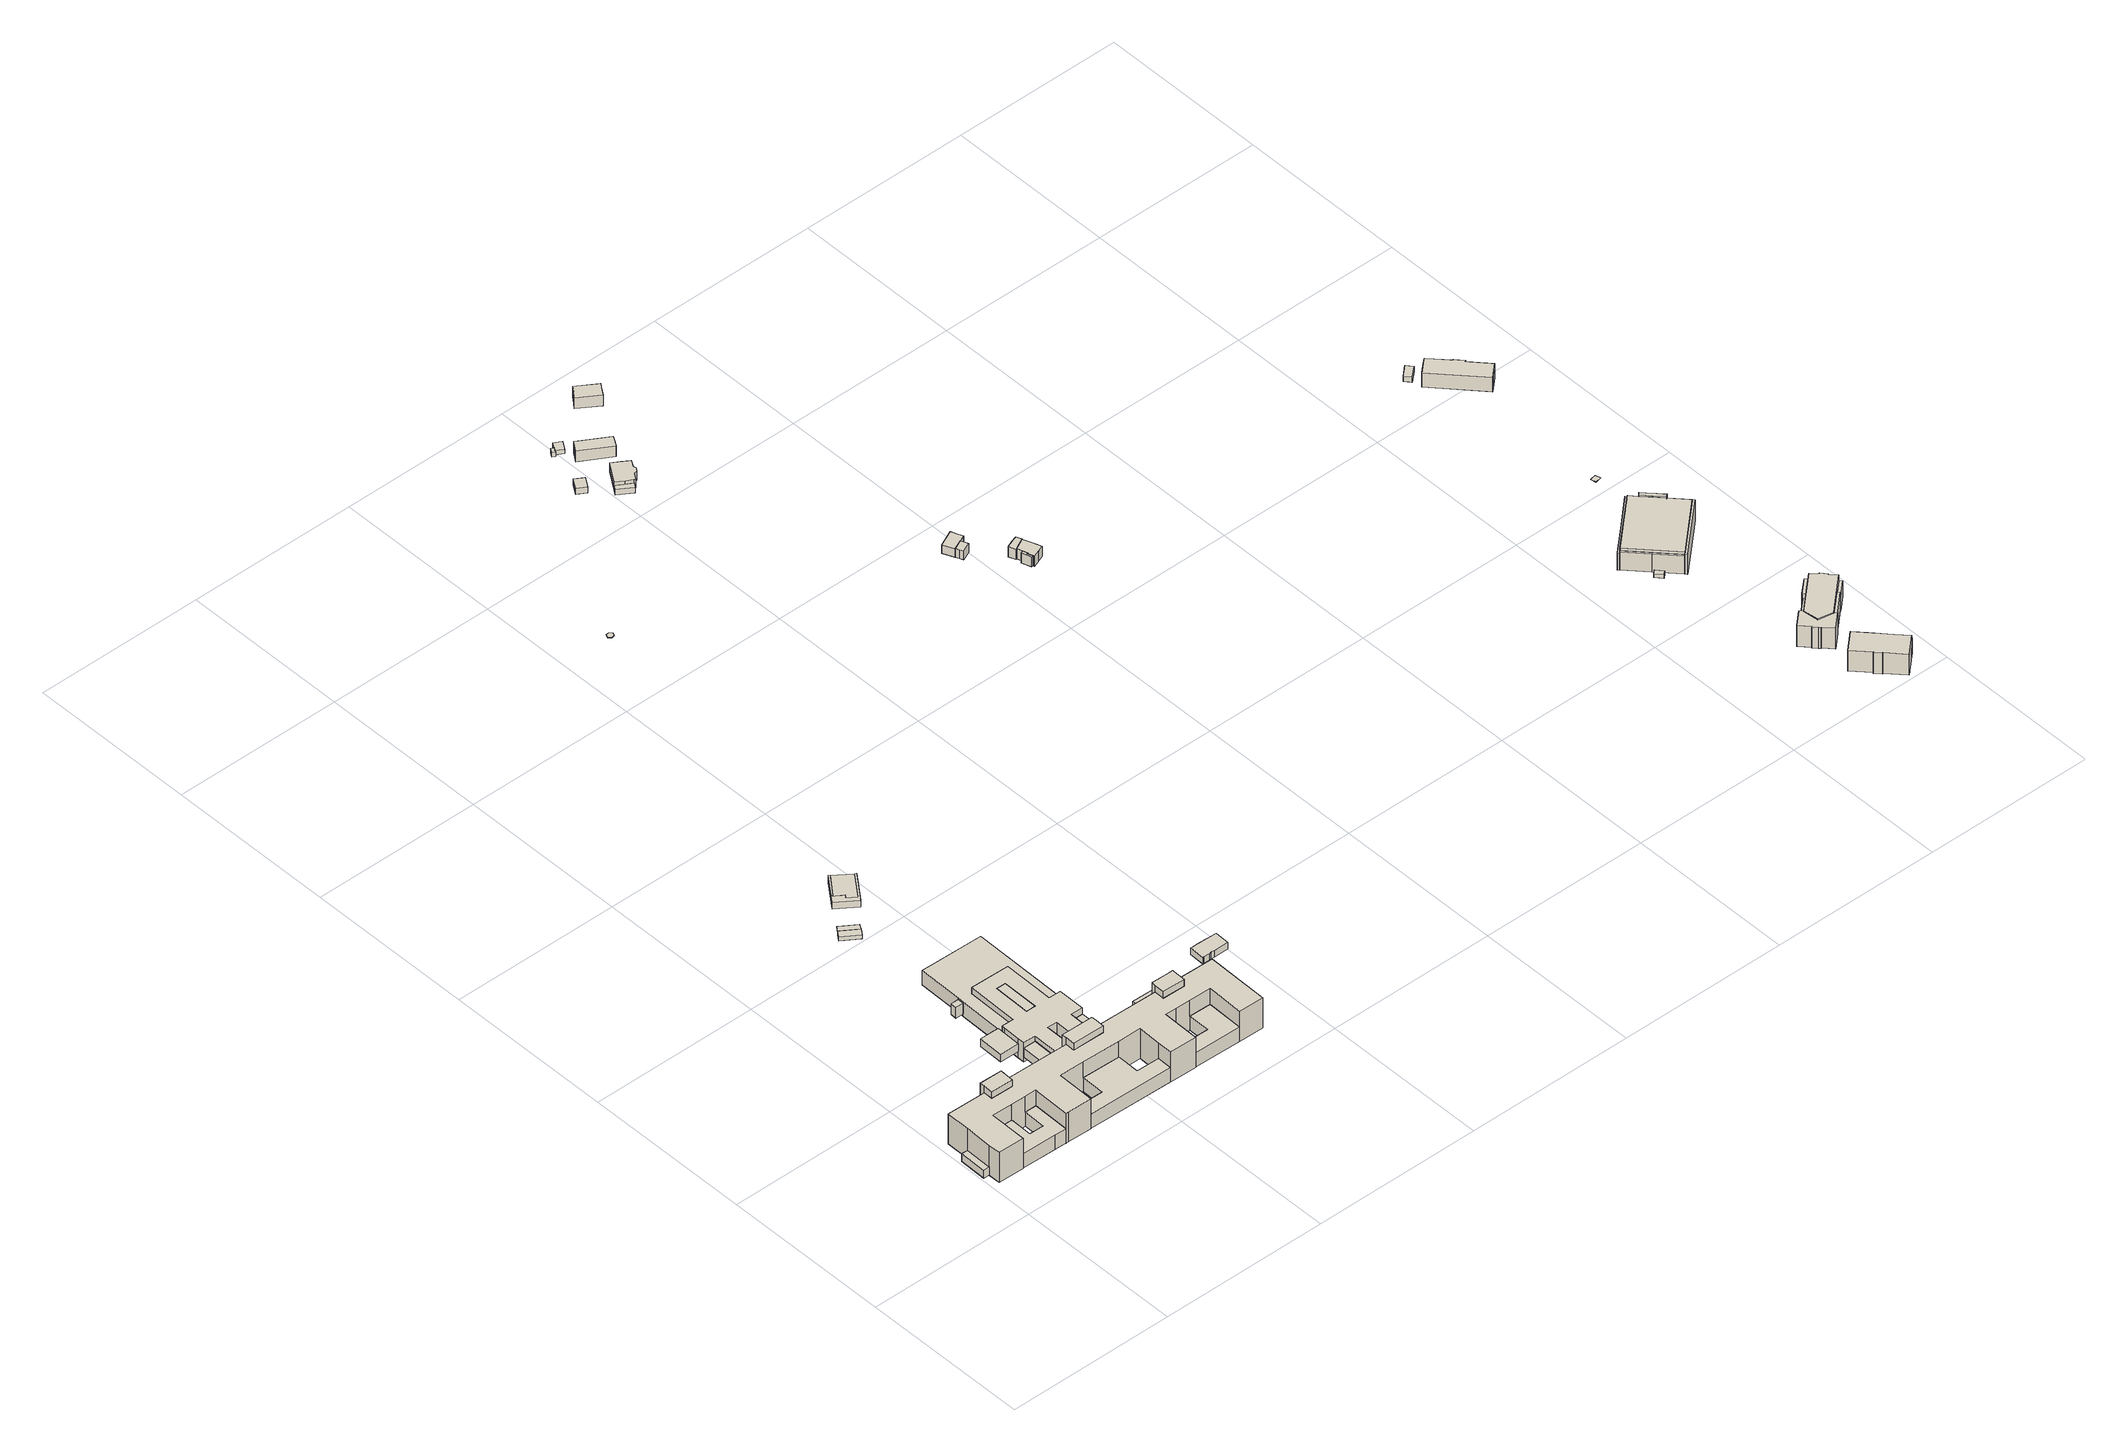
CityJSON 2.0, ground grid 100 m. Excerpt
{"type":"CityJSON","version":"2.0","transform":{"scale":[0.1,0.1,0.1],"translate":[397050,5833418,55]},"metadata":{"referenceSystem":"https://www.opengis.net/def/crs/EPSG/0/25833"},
"CityObjects":{
"building1":{"type":"Building","attributes":{"Gemeindeschluessel":"11000003","BezugspunktDach":"2200","function":"51009_1610","measuredHeight":3.03,"storeysAboveGround":0},"address":[{"country":"Germany","locality":"Berlin"}],"geometry":[{"type":"Solid","lod":"1","boundaries":[[[[0,1,2,3]],[[4,5,6,7]],[[4,7,3,2]],[[5,4,2,1]],[[6,5,1,0]],[[7,6,0,3]]]]}]},
"building2":{"type":"Building","attributes":{"Gemeindeschluessel":"11000003","BezugspunktDach":"2200","function":"51009_1610","measuredHeight":5.07,"storeysAboveGround":0},"address":[{"country":"Germany","locality":"Berlin"}],"geometry":[{"type":"Solid","lod":"1","boundaries":[[[[8,9,10,11,12,13,14]],[[15,16,17,18,19,20,21]],[[15,21,14,13]],[[16,15,13,12]],[[17,16,12,11]],[[18,17,11,10]],[[19,18,10,9]],[[20,19,9,8]],[[21,20,8,14]]]]}]},
"building3":{"type":"Building","attributes":{"Gemeindeschluessel":"11000003","BezugspunktDach":"2200","function":"51009_1610","measuredHeight":6.96,"storeysAboveGround":0},"address":[{"country":"Germany","locality":"Berlin"}],"geometry":[{"type":"Solid","lod":"1","boundaries":[[[[22,23,24,25]],[[26,27,28,29]],[[26,29,25,24]],[[27,26,24,23]],[[28,27,23,22]],[[29,28,22,25]]]]}]},
"building4":{"type":"Building","attributes":{"Gemeindeschluessel":"11000003","function":"31001_3051"},"address":[{"country":"Germany","locality":"Berlin","thoroughfareNumber":"100 (3)","thoroughfareName":"Hobrechtsfelder Chaussee"}],"children":["building4-1","building4-2","building4-3","building4-4","building4-5","building4-6","building4-7","building4-8","building4-9","building4-10","building4-11","building4-12","building4-13","building4-14","building4-15"]},
"building4-1":{"type":"BuildingPart","attributes":{"BezugspunktDach":"2200","measuredHeight":23.64,"storeysAboveGround":6},"parents":["building4"],"geometry":[{"type":"MultiSurface","lod":"1","boundaries":[[[30,31,32,33,34,35,36,37]],[[38,39,40,41,42,43,44,45]],[[38,46,47,37,36]],[[39,38,36,35]],[[40,39,35,34]],[[41,48,49,34,33]],[[42,41,33,32]],[[43,42,32,31]],[[50,51,31,30]],[[47,50,44,30,37]],[[45,47,46,38]],[[40,49,48,41]],[[44,43,51,50]],[[52,45,44,50,47]]]}]},
"building4-2":{"type":"BuildingPart","attributes":{"BezugspunktDach":"2200","measuredHeight":12.78,"storeysAboveGround":6},"parents":["building4"],"geometry":[{"type":"MultiSurface","lod":"1","boundaries":[[[53,54,55,56,57,58,59,60,61,62,63,64,65,66,67,68,69,70],[71,72,73,74],[75,76,77,78]],[[79,80,81,82,83,84,85,86,87,88,89,90,91,92,93,94,95,96],[97,98,99,100],[101,102,103,104]],[[79,96,70,69]],[[80,79,69,68]],[[81,80,68,67]],[[105,106,107,67,66]],[[108,106,82,66,65]],[[84,109,108,83,65,64]],[[110,111,109,64,63]],[[86,112,111,85,63,62]],[[87,86,62,61]],[[113,114,61,60]],[[89,115,113,88,60,59]],[[91,90,116,117]],[[92,91,117,118]],[[93,92,56,118,119,55]],[[95,94,54,53],[120,121,122,123]],[[124,122,53,70]],[[96,95,121,125]],[[97,100,74,126,127]],[[98,97,128,127,129]],[[99,98,129,130]],[[100,99,131,130,126]],[[132,101,104,78,77],[133,134,135,132]],[[136,132,135,137,138,102,101,77,76]],[[103,102,137,139,140,136,76,75]],[[133,140,75,78]],[[104,103,139,134]],[[82,81,107,106,105]],[[83,82,106,108]],[[83,108,109,84]],[[85,84,109,111,110]],[[85,111,112,86]],[[141,88,87,114,113]],[[88,113,115,89]],[[90,89,59,58]],[[117,116,58,57]],[[118,117,57,56]],[[55,119,118,56]],[[94,93,55,54]],[[122,121,120,123]],[[125,121,122,124]],[[127,126,74,73]],[[142,129,127,128,73,72]],[[130,129,72,71]],[[143,126,130,131,71,74]],[[132,135,134,133]],[[138,137,135,132,136]],[[136,140,139,137]],[[134,139,140,133]]]}]},
"building4-3":{"type":"BuildingPart","attributes":{"BezugspunktDach":"2200","measuredHeight":6.06,"storeysAboveGround":6},"parents":["building4"],"geometry":[{"type":"MultiSurface","lod":"1","boundaries":[[[123,122,124,144]],[[125,121,120,145]],[[125,145,144,124]],[[125,146,124,122,121]],[[120,121,122,123]],[[145,120,123,144]]]}]},
"building4-4":{"type":"BuildingPart","attributes":{"BezugspunktDach":"2200","measuredHeight":9.1,"storeysAboveGround":6},"parents":["building4"],"geometry":[{"type":"MultiSurface","lod":"1","boundaries":[[[147,114,113,115]],[[148,149,150,151]],[[148,151,89,88]],[[149,148,113,88,87,114]],[[150,149,114,147]],[[88,89,115,113]],[[114,87,88,113]],[[151,150,147,115]]]}]},
"building4-5":{"type":"BuildingPart","attributes":{"BezugspunktDach":"2200","measuredHeight":3.52,"storeysAboveGround":6},"parents":["building4"],"geometry":[{"type":"MultiSurface","lod":"1","boundaries":[[[152,49,48,153,154,155,156,157]],[[158,159,160,161,162,163,164,165]],[[158,165,157,156]],[[159,158,156,155]],[[160,159,155,154]],[[161,160,154,153]],[[162,161,153,48]],[[163,162,41,40]],[[164,163,49,152]],[[165,164,152,157]],[[40,41,166,48,49]]]}]},
"building4-6":{"type":"BuildingPart","attributes":{"BezugspunktDach":"2200","measuredHeight":19.57,"storeysAboveGround":6},"parents":["building4"],"geometry":[{"type":"MultiSurface","lod":"1","boundaries":[[[167,168,169,170,171,172,173,174,175,176,177,178,179,180,181,182,183,184,185,186,187,188,189,51,50,47,46,190,191,192,193,194,195,196,197,198,199,200,201,202,203,204,205,206,207,208,209]],[[210,211,212,213,214,215,216,217,218,219,220,221,222,223,224,225,226,227,228,229,230,231,232,233,234,235,236,237,238,239,240,241,242,243,244,245,246,247,248,249,250,251,252,253,254,255,256]],[[210,256,209,208]],[[257,258,259,260,211,210,208,207]],[[212,211,207,206]],[[213,212,206,205]],[[214,213,261,262,204]],[[215,214,262,263]],[[217,216,202,201]],[[218,217,201,200]],[[219,218,200,199]],[[220,219,199,198]],[[221,220,94,93,55,54,198,197]],[[222,221,264,119,265]],[[223,222,265,266]],[[224,223,195,266,116,267]],[[59,58,194,193]],[[147,115,151,150,226,225,193,192]],[[227,226,192,191]],[[228,227,191,190]],[[229,228,190,46]],[[230,229,268,38,45]],[[231,230,269,45,44]],[[232,231,270,44,43]],[[233,232,51,189]],[[234,233,189,188]],[[235,234,188,187]],[[236,235,271,272,273,274,187,186]],[[275,273,272,276,237,236,186,185]],[[238,237,185,184]],[[277,278,279,280,239,238,184,183]],[[281,277,183,182]],[[240,239,280,282]],[[241,240,182,181]],[[283,284,285,286,242,241,181,180]],[[243,242,180,179]],[[244,243,179,178]],[[287,288,289,290,245,244,178,177]],[[246,245,177,176]],[[247,246,176,175]],[[248,247,291,292,293,294,175,174]],[[249,248,174,173]],[[250,249,173,172]],[[251,250,172,171],[295,296,297,298]],[[299,297,171,170]],[[252,251,296,300]],[[253,252,170,169]],[[254,253,301,302,303,304,305,169,168]],[[306,303,302,307,255,254,168,167]],[[256,255,167,209]],[[205,204,262,261]],[[263,262,204,203]],[[216,215,203,202]],[[54,55,93,94]],[[265,119,264,197,196,308]],[[266,265,196,195]],[[267,116,266,195,194]],[[89,90,58,59]],[[150,151,115,147]],[[45,38,268,46,47]],[[44,45,269,47,50]],[[43,44,270,50,51]],[[274,273,272,271]],[[276,272,273,275]],[[280,279,278,277]],[[282,280,277,281]],[[286,285,284,283]],[[290,289,288,287]],[[294,293,292,291]],[[297,296,295,298]],[[300,296,297,299]],[[305,304,303,302,301]],[[307,302,303,306]]]}]},
"building4-7":{"type":"BuildingPart","attributes":{"BezugspunktDach":"2200","measuredHeight":9.21,"storeysAboveGround":6},"parents":["building4"],"geometry":[{"type":"MultiSurface","lod":"1","boundaries":[[[284,283,309,288,287,310,294,293]],[[291,311,290,289,312,286,285,292]],[[311,291,294,310]],[[290,311,310,287]],[[312,289,288,309]],[[286,312,309,283]],[[292,285,284,293]],[[292,293,294,291]],[[289,290,313,287,288]],[[286,283,284,285]]]}]},
"building4-8":{"type":"BuildingPart","attributes":{"BezugspunktDach":"2200","measuredHeight":9.22,"storeysAboveGround":6},"parents":["building4"],"geometry":[{"type":"MultiSurface","lod":"1","boundaries":[[[314,298,297,299,315,316,304,303,306]],[[302,301,317,318,300,296,295,319,307]],[[317,301,304,316]],[[318,317,316,315]],[[300,318,315,299]],[[319,295,298,314]],[[307,319,314,306]],[[302,307,306,303]],[[301,302,320,303,304]],[[300,321,299,297,296]],[[295,296,297,298]]]}]},
"building4-9":{"type":"BuildingPart","attributes":{"BezugspunktDach":"2200","measuredHeight":5.05,"storeysAboveGround":6},"parents":["building4"],"geometry":[{"type":"Solid","lod":"1","boundaries":[[[[258,257,322,323]],[[324,260,259,325]],[[324,325,323,322]],[[260,324,322,257]],[[325,259,258,323]],[[259,260,257,258]]]]}]},
"building4-10":{"type":"BuildingPart","attributes":{"BezugspunktDach":"2200","measuredHeight":9.21,"storeysAboveGround":6},"parents":["building4"],"geometry":[{"type":"MultiSurface","lod":"1","boundaries":[[[274,273,275,326,327,278,277,281]],[[280,279,328,329,276,272,271,282]],[[328,279,278,327]],[[329,328,327,326]],[[276,329,326,275]],[[282,271,274,281]],[[282,330,281,277,280]],[[279,280,277,278]],[[272,276,275,273]],[[272,273,274,271]]]}]},
"building4-11":{"type":"BuildingPart","attributes":{"BezugspunktDach":"2200","measuredHeight":9.4,"storeysAboveGround":6},"parents":["building4"],"geometry":[{"type":"MultiSurface","lod":"1","boundaries":[[[106,108,109,111,112,331,332,333,334,335,336,107]],[[337,338,339,340,341,342,343,344,345,346,347,348]],[[337,348,107,336]],[[338,337,336,335]],[[339,338,335,334]],[[340,339,334,333]],[[341,340,333,332]],[[342,341,332,331]],[[343,342,331,112]],[[344,343,112,86,85,111]],[[345,344,111,85,84]],[[346,345,84,83]],[[347,346,83,82]],[[348,347,82,81]],[[111,85,86,112]],[[84,85,111,109]],[[83,84,109,108]],[[82,83,108,106]],[[81,82,106,107]]]}]},
"building4-12":{"type":"BuildingPart","attributes":{"BezugspunktDach":"2200","measuredHeight":11.1,"storeysAboveGround":6},"parents":["building4"],"geometry":[{"type":"MultiSurface","lod":"1","boundaries":[[[73,72,71,74]],[[130,129,127,126]],[[130,71,74,126,74,71]],[[129,72,71,72]],[[127,73,72,129,72,73]],[[126,74,73,74]],[[130,71,72,129]],[[127,73,74,126]]]}]},
"building4-13":{"type":"BuildingPart","attributes":{"BezugspunktDach":"2200","measuredHeight":3.09,"storeysAboveGround":6},"parents":["building4"],"geometry":[{"type":"MultiSurface","lod":"1","boundaries":[[[132,136,140,133]],[[139,137,135,134]],[[135,137,136,132]],[[139,134,133,140]],[[137,139,140,136]],[[135,349,132,133,134]]]}]},
"building4-14":{"type":"BuildingPart","attributes":{"BezugspunktDach":"2200","measuredHeight":23.02,"storeysAboveGround":6},"parents":["building4"],"geometry":[{"type":"MultiSurface","lod":"1","boundaries":[[[350,351,352,353,354,355]],[[119,118,117,116,266,265]],[[197,196,356,355,354]],[[56,55,354,353]],[[117,57,56,353,352]],[[58,57,352,351]],[[195,194,116,351,350]],[[196,195,350,355]],[[119,265,356,196,197]],[[119,55,56,118]],[[118,56,57,117]],[[266,116,194,195]],[[265,266,195,196]]]}]},
"building4-15":{"type":"BuildingPart","attributes":{"BezugspunktDach":"2200","measuredHeight":20,"storeysAboveGround":6},"parents":["building4"],"geometry":[{"type":"MultiSurface","lod":"1","boundaries":[[[357,358,359,360,361,362]],[[261,363,364,365,263,262]],[[261,205,204,362,361]],[[363,261,361,360]],[[364,363,360,359]],[[202,365,364,359,358]],[[263,203,202,358,357]],[[262,204,203,357,362]],[[262,204,205,261]],[[215,216,366,367,365,263]],[[263,203,204,262]]]}]},
"building5":{"type":"Building","attributes":{"Gemeindeschluessel":"11000003","BezugspunktDach":"2200","function":"51009_1611","measuredHeight":2.37,"storeysAboveGround":0},"address":[{"country":"Germany","locality":"Berlin"}],"geometry":[{"type":"Solid","lod":"1","boundaries":[[[[368,369,370,371]],[[372,373,374,375]],[[372,375,371,370]],[[373,372,370,369]],[[374,373,369,368]],[[375,374,368,371]]]]}]},
"building6":{"type":"Building","attributes":{"Gemeindeschluessel":"11000003","BezugspunktDach":"2200","function":"51009_1611","measuredHeight":0.265,"storeysAboveGround":0},"address":[{"country":"Germany","locality":"Berlin"}],"geometry":[{"type":"Solid","lod":"1","boundaries":[[[[376,377,378,379]],[[380,381,382,383]],[[380,383,379,378]],[[381,380,378,377]],[[382,381,377,376]],[[383,382,376,379]]]]}]},
"building7":{"type":"Building","attributes":{"Gemeindeschluessel":"11000003","BezugspunktDach":"2200","function":"51009_1610","measuredHeight":4.55,"storeysAboveGround":0},"address":[{"country":"Germany","locality":"Berlin"}],"geometry":[{"type":"Solid","lod":"1","boundaries":[[[[384,385,386,387]],[[388,389,390,391]],[[388,391,387,386]],[[389,388,386,385]],[[390,389,385,384]],[[391,390,384,387]]]]}]},
"building8":{"type":"Building","attributes":{"Gemeindeschluessel":"11000003","BezugspunktDach":"2200","function":"51009_1610","measuredHeight":4.39,"storeysAboveGround":0},"address":[{"country":"Germany","locality":"Berlin"}],"geometry":[{"type":"Solid","lod":"1","boundaries":[[[[392,393,394,395,396,397,398,399]],[[400,401,402,403,404,405,406,407]],[[400,407,399,398]],[[401,400,398,397]],[[402,401,397,396]],[[403,402,396,395]],[[404,403,395,394]],[[405,404,394,393]],[[406,405,393,392]],[[407,406,392,399]]]]}]},
"building9":{"type":"Building","attributes":{"Gemeindeschluessel":"11000003","BezugspunktDach":"2200","function":"31001_3090","measuredHeight":4.47,"storeysAboveGround":2},"address":[{"country":"Germany","locality":"Berlin","thoroughfareNumber":"100","thoroughfareName":"Hobrechtsfelder Chaussee"}],"geometry":[{"type":"Solid","lod":"1","boundaries":[[[[397,396,395,394,408,409,410,398]],[[391,390,389,411,412,413,414,415]],[[391,415,398,410]],[[390,391,410,409]],[[389,390,409,408]],[[411,389,408,394]],[[412,411,394,395]],[[413,412,395,396]],[[414,413,396,397]],[[415,414,397,398]]]]}]},
"building10":{"type":"Building","attributes":{"Gemeindeschluessel":"11000003","BezugspunktDach":"2200","function":"31001_2000","measuredHeight":4.23,"storeysAboveGround":1},"address":[{"country":"Germany","locality":"Berlin","thoroughfareNumber":"100 (4)","thoroughfareName":"Hobrechtsfelder Chaussee"}],"geometry":[{"type":"Solid","lod":"1","boundaries":[[[[416,417,418,419,420,421,422,423,424,425]],[[426,427,428,429,430,431,432,433,434,435]],[[426,435,425,424]],[[427,426,424,423]],[[428,427,423,422]],[[429,428,422,421]],[[430,429,421,420]],[[431,430,420,419]],[[432,431,419,418]],[[433,432,418,417]],[[434,433,417,416]],[[435,434,416,425]]]]}]},
"building11":{"type":"Building","attributes":{"Gemeindeschluessel":"11000003","BezugspunktDach":"2200","function":"51009_1610","measuredHeight":0.069,"storeysAboveGround":0},"address":[{"country":"Germany","locality":"Berlin"}],"geometry":[{"type":"Solid","lod":"1","boundaries":[[[[436,437,438,439,440,441,442]],[[443,444,445,446,447,448,449]],[[443,449,442,441]],[[444,443,441,440]],[[445,444,440,439]],[[446,445,439,438]],[[447,446,438,437]],[[448,447,437,436]],[[449,448,436,442]]]]}]},
"building12":{"type":"Building","attributes":{"Gemeindeschluessel":"11000003","BezugspunktDach":"2200","function":"51009_1611","measuredHeight":0.069,"storeysAboveGround":0},"address":[{"country":"Germany","locality":"Berlin"}],"geometry":[{"type":"Solid","lod":"1","boundaries":[[[[436,438,439,440,441,442]],[[443,444,445,446,448,449]],[[443,449,442,441]],[[444,443,441,440]],[[445,444,440,439]],[[446,445,439,438]],[[448,446,438,436]],[[449,448,436,442]]]]}]},
"building13":{"type":"Building","attributes":{"Gemeindeschluessel":"11000003","BezugspunktDach":"2200","function":"31001_2000","measuredHeight":4.47,"storeysAboveGround":1},"address":[{"country":"Germany","locality":"Berlin","thoroughfareNumber":"117 (5)","thoroughfareName":"Hobrechtsfelder Chaussee"}],"geometry":[{"type":"Solid","lod":"1","boundaries":[[[[450,451,452,453]],[[454,455,456,457]],[[454,457,453,452]],[[455,454,452,451]],[[456,455,451,450]],[[457,456,450,453]]]]}]},
"building14":{"type":"Building","attributes":{"Gemeindeschluessel":"11000003","BezugspunktDach":"2200","function":"31001_2463","measuredHeight":5.15,"storeysAboveGround":1},"address":[{"country":"Germany","locality":"Berlin","thoroughfareNumber":"117 (1)","thoroughfareName":"Hobrechtsfelder Chaussee"}],"geometry":[{"type":"Solid","lod":"1","boundaries":[[[[458,459,460,461,462]],[[463,464,465,466,467]],[[463,467,462,461]],[[464,463,461,460]],[[465,464,460,459]],[[466,465,459,458]],[[467,466,458,462]]]]}]},
"building15":{"type":"Building","attributes":{"Gemeindeschluessel":"11000003","BezugspunktDach":"2200","function":"31001_2000","measuredHeight":2.98,"storeysAboveGround":1},"address":[{"country":"Germany","locality":"Berlin","thoroughfareNumber":"117 (4)","thoroughfareName":"Hobrechtsfelder Chaussee"}],"geometry":[{"type":"Solid","lod":"1","boundaries":[[[[468,469,470,471,472]],[[473,474,475,476,477]],[[473,477,472,471]],[[474,473,471,470]],[[475,474,470,469]],[[476,475,469,468]],[[477,476,468,472]]]]}]},
"building16":{"type":"Building","attributes":{"Gemeindeschluessel":"11000003","BezugspunktDach":"2200","function":"31001_1010","measuredHeight":6.67,"storeysAboveGround":1},"address":[{"country":"Germany","locality":"Berlin","thoroughfareNumber":"117","thoroughfareName":"Hobrechtsfelder Chaussee"}],"geometry":[{"type":"Solid","lod":"1","boundaries":[[[[478,479,480,481,482,483,484,485,486,487,488]],[[489,490,491,492,493,494,495,496,497,498,499]],[[489,499,488,487]],[[490,489,487,486]],[[491,490,486,485]],[[492,491,485,484]],[[493,492,484,483]],[[494,493,483,482]],[[495,494,482,481]],[[496,495,481,480]],[[497,496,480,479]],[[498,497,479,478]],[[499,498,478,488]]]]}]},
"building17":{"type":"Building","attributes":{"Gemeindeschluessel":"11000003","BezugspunktDach":"2200","function":"31001_2000","measuredHeight":2.76,"storeysAboveGround":1},"address":[{"country":"Germany","locality":"Berlin","thoroughfareNumber":"117 (3)","thoroughfareName":"Hobrechtsfelder Chaussee"}],"geometry":[{"type":"Solid","lod":"1","boundaries":[[[[500,501,502,470,469]],[[503,504,505,506,507]],[[503,507,469,470]],[[504,503,470,502]],[[505,504,502,501]],[[506,505,501,500]],[[507,506,500,469]]]]}]},
"building18":{"type":"Building","attributes":{"Gemeindeschluessel":"11000003","function":"31001_1010"},"address":[{"country":"Germany","locality":"Berlin","thoroughfareNumber":"117 (2)","thoroughfareName":"Hobrechtsfelder Chaussee"}],"children":["building18-1","building18-2"]},
"building18-1":{"type":"BuildingPart","attributes":{"BezugspunktDach":"2200","measuredHeight":8.88,"storeysAboveGround":2},"parents":["building18"],"geometry":[{"type":"Solid","lod":"1","boundaries":[[[[508,509,510,511,512,513]],[[514,515,516,517,518,519]],[[514,519,513,512]],[[515,514,512,511]],[[516,515,511,510],[520,521,522,523]],[[517,516,510,509]],[[518,517,509,508]],[[519,518,508,513]],[[522,521,520,523]]]]}]},
"building18-2":{"type":"BuildingPart","attributes":{"BezugspunktDach":"2200","measuredHeight":5.13,"storeysAboveGround":2},"parents":["building18"],"geometry":[{"type":"Solid","lod":"1","boundaries":[[[[522,524,525,523]],[[526,527,521,520]],[[526,520,523,525]],[[527,526,525,524]],[[521,527,524,522]],[[520,521,522,523]]]]}]},
"building19":{"type":"Building","attributes":{"name":"Waldschule Bucher Forst","Gemeindeschluessel":"11000003","function":"31001_1010"},"address":[{"country":"Germany","locality":"Berlin","thoroughfareNumber":"110","thoroughfareName":"Hobrechtsfelder Chaussee"}],"children":["building19-1","building19-2"]},
"building19-1":{"type":"BuildingPart","attributes":{"BezugspunktDach":"2200","measuredHeight":6.02,"storeysAboveGround":1},"parents":["building19"],"geometry":[{"type":"MultiSurface","lod":"1","boundaries":[[[528,529,530,531,532]],[[533,534,535,536,537]],[[533,537,532,531]],[[534,533,531,530]],[[535,534,530,529]],[[535,529,538,539]],[[537,536,528,532]],[[539,538,528,536]]]}]},
"building19-2":{"type":"BuildingPart","attributes":{"BezugspunktDach":"2200","measuredHeight":6.44,"storeysAboveGround":1},"parents":["building19"],"geometry":[{"type":"MultiSurface","lod":"1","boundaries":[[[540,541,542,543,544]],[[539,545,546,547,536]],[[538,528,544,543]],[[545,539,543,542]],[[546,545,542,541]],[[547,546,541,540]],[[536,547,540,544]],[[539,536,548,528,538]]]}]},
"building20":{"type":"Building","attributes":{"name":"Revierförsterei Buch","Gemeindeschluessel":"11000003","BezugspunktDach":"2200","function":"31001_1223","measuredHeight":9.13,"storeysAboveGround":2},"address":[{"country":"Germany","locality":"Berlin","thoroughfareNumber":"119","thoroughfareName":"Hobrechtsfelder Chaussee"}],"geometry":[{"type":"Solid","lod":"1","boundaries":[[[[549,550,551,552,553,554]],[[555,556,557,558,559,560]],[[555,560,554,553]],[[556,555,553,552]],[[557,556,552,551]],[[558,557,551,550]],[[559,558,550,549]],[[560,559,549,554]]]]}]},
"building21":{"type":"Building","attributes":{"Gemeindeschluessel":"11000003","BezugspunktDach":"2200","function":"51009_1610","measuredHeight":6.36,"storeysAboveGround":0},"address":[{"country":"Germany","locality":"Berlin"}],"geometry":[{"type":"Solid","lod":"1","boundaries":[[[[561,562,563,564,565,566]],[[567,568,569,570,571,572]],[[567,572,566,565]],[[568,567,565,564]],[[569,568,564,563]],[[570,569,563,562]],[[571,570,562,561]],[[572,571,561,566]]]]}]},
"building22":{"type":"Building","attributes":{"Gemeindeschluessel":"11000003","function":"31001_1010"},"address":[{"country":"Germany","locality":"Berlin","thoroughfareNumber":"112","thoroughfareName":"Hobrechtsfelder Chaussee"}],"children":["building22-1","building22-2"]},
"building22-1":{"type":"BuildingPart","attributes":{"BezugspunktDach":"2200","measuredHeight":7.87,"storeysAboveGround":1},"parents":["building22"],"geometry":[{"type":"MultiSurface","lod":"1","boundaries":[[[573,574,575,576,577,578,579,580,581,582,583]],[[584,585,586,587,588,589,590,591,592,593,594]],[[586,585,581,580]],[[587,586,580,579]],[[588,587,579,578]],[[589,588,578,577]],[[590,589,577,576]],[[591,590,576,575]],[[592,591,575,574]],[[593,592,574,573]],[[594,593,573,583]],[[584,595,596,582]],[[594,583,596,595]],[[585,584,582,581]]]}]},
"building22-2":{"type":"BuildingPart","attributes":{"BezugspunktDach":"2200","measuredHeight":7.91,"storeysAboveGround":1},"parents":["building22"],"geometry":[{"type":"MultiSurface","lod":"1","boundaries":[[[597,598,599,600,601,602,603]],[[604,605,585,595,594,606,607]],[[604,607,603,602]],[[605,604,602,601]],[[585,605,601,600]],[[596,582,581,600,599]],[[583,596,595,599,598]],[[606,594,598,597]],[[607,606,597,603]],[[595,584,582,596]],[[584,585,581,582]],[[608,594,609,595,596,583]]]}]},
"building23":{"type":"Building","attributes":{"Gemeindeschluessel":"11000003","BezugspunktDach":"2200","function":"31001_2000","measuredHeight":2.32,"storeysAboveGround":1},"address":[{"country":"Germany","locality":"Berlin","thoroughfareNumber":"100 (2)","thoroughfareName":"Wiltbergstraße"}],"geometry":[{"type":"Solid","lod":"1","boundaries":[[[[610,611,612,613]],[[614,615,616,617]],[[614,617,613,612]],[[615,614,612,611]],[[616,615,611,610]],[[617,616,610,613]]]]}]},
"building24":{"type":"Building","attributes":{"name":"Haus 29","Gemeindeschluessel":"11000003","function":"31001_1010"},"address":[{"country":"Germany","locality":"Berlin","thoroughfareNumber":"90","thoroughfareName":"Wiltbergstraße"}],"children":["building24-1","building24-2","building24-3"]},
"building24-1":{"type":"BuildingPart","attributes":{"BezugspunktDach":"2200","measuredHeight":17.61,"storeysAboveGround":2},"parents":["building24"],"geometry":[{"type":"MultiSurface","lod":"1","boundaries":[[[618,619,620,621,622,623,624,625,626,627]],[[628,629,630,631,632,633,634,635,636,637]],[[628,637,627,626]],[[629,638,639,628,626,625]],[[630,629,625,624]],[[631,640,641,624,623]],[[632,631,623,622]],[[633,632,622,621]],[[634,633,621,620]],[[635,634,620,619]],[[636,635,619,618]],[[637,636,618,627]],[[628,639,638,629]],[[630,641,640,631]]]}]},
"building24-2":{"type":"BuildingPart","attributes":{"BezugspunktDach":"2200","measuredHeight":9.96,"storeysAboveGround":2},"parents":["building24"],"geometry":[{"type":"MultiSurface","lod":"1","boundaries":[[[640,642,643,644,641]],[[645,646,647,631,630]],[[645,630,641,644]],[[646,645,644,643]],[[647,646,643,642]],[[631,647,642,640]],[[648,630,631,640,641]]]}]},
"building24-3":{"type":"BuildingPart","attributes":{"BezugspunktDach":"2200","measuredHeight":9.96,"storeysAboveGround":2},"parents":["building24"],"geometry":[{"type":"MultiSurface","lod":"1","boundaries":[[[638,649,650,651,639]],[[652,653,654,629,628]],[[652,628,639,651]],[[653,652,651,650]],[[654,653,650,649]],[[629,654,649,638]],[[655,628,656,629,638,639]]]}]},
"building25":{"type":"Building","attributes":{"Gemeindeschluessel":"11000003","BezugspunktDach":"2200","function":"51009_1610","measuredHeight":6.08,"storeysAboveGround":0},"address":[{"country":"Germany","locality":"Berlin"}],"geometry":[{"type":"Solid","lod":"1","boundaries":[[[[657,658,659,660]],[[661,662,663,664]],[[661,664,660,659]],[[662,661,659,658]],[[663,662,658,657]],[[664,663,657,660]]]]}]},
"building26":{"type":"Building","attributes":{"name":"Haus 30","Gemeindeschluessel":"11000003","function":"31001_1010"},"address":[{"country":"Germany","locality":"Berlin","thoroughfareNumber":"90 (45)","thoroughfareName":"Wiltbergstraße"}],"children":["building26-1","building26-2","building26-3","building26-4"]},
"building26-1":{"type":"BuildingPart","attributes":{"BezugspunktDach":"2200","measuredHeight":16.43,"storeysAboveGround":2},"parents":["building26"],"geometry":[{"type":"MultiSurface","lod":"1","boundaries":[[[665,666,667,668,669,670,671,672,673,674,675,676]],[[677,678,679,680,681,682,683,684,685,686,687,688]],[[677,688,676,675]],[[678,689,690,675,674]],[[679,678,674,673]],[[680,679,673,672]],[[681,680,672,671]],[[682,681,671,670]],[[683,682,670,669]],[[684,683,669,668]],[[691,692,693,684,668,667]],[[686,685,667,666]],[[687,686,666,665]],[[688,687,665,676]],[[677,690,689,678]],[[685,684,693,692,691]]]}]},
"building26-2":{"type":"BuildingPart","attributes":{"BezugspunktDach":"2200","measuredHeight":16.43,"storeysAboveGround":2},"parents":["building26"],"geometry":[{"type":"Solid","lod":"1","boundaries":[[[[694,695,696,697,698,699,700,701,702,703,704,705,706]],[[707,708,688,686,709,710,711,712,713,714,715,716,717]],[[707,717,706,705]],[[708,707,705,704]],[[688,708,704,703]],[[686,688,703,702]],[[709,686,702,701]],[[710,709,701,700]],[[711,710,700,699]],[[712,711,699,698]],[[713,712,698,697]],[[714,713,697,696]],[[715,714,696,695]],[[716,715,695,694]],[[717,716,694,706]]]]}]},
"building26-3":{"type":"BuildingPart","attributes":{"BezugspunktDach":"2200","measuredHeight":9.88,"storeysAboveGround":2},"parents":["building26"],"geometry":[{"type":"MultiSurface","lod":"1","boundaries":[[[718,719,720,693,692]],[[684,721,722,723,685]],[[721,684,693,720]],[[722,721,720,719]],[[723,722,719,718]],[[685,723,718,692]],[[724,684,685,692,693]]]}]},
"building26-4":{"type":"BuildingPart","attributes":{"BezugspunktDach":"2200","measuredHeight":9.88,"storeysAboveGround":2},"parents":["building26"],"geometry":[{"type":"Solid","lod":"1","boundaries":[[[[725,690,689,726,727]],[[728,678,677,729,730]],[[728,730,727,726]],[[678,728,726,689]],[[729,677,690,725]],[[730,729,725,727]],[[677,678,689,690]]]]}]},
"building27":{"type":"Building","attributes":{"Gemeindeschluessel":"11000003","BezugspunktDach":"2200","function":"51009_1610","measuredHeight":15.72,"storeysAboveGround":0},"address":[{"country":"Germany","locality":"Berlin"}],"geometry":[{"type":"Solid","lod":"1","boundaries":[[[[731,732,733,734,735]],[[736,737,738,739,740]],[[736,740,735,734]],[[737,736,734,733]],[[738,737,733,732]],[[739,738,732,731]],[[740,739,731,735]]]]}]},
"building28":{"type":"Building","attributes":{"Gemeindeschluessel":"11000003","function":"51009_1610"},"address":[{"country":"Germany","locality":"Berlin"}],"children":["building28-1","building28-2","building28-3"]},
"building28-1":{"type":"BuildingPart","attributes":{"BezugspunktDach":"2200","measuredHeight":13.38,"storeysAboveGround":0},"parents":["building28"],"geometry":[{"type":"MultiSurface","lod":"1","boundaries":[[[741,742,743,744,745,746,747,748,749]],[[750,751,752,753,754,755,756,757,758]],[[750,758,749,748]],[[751,750,748,747]],[[752,751,747,746]],[[753,752,746,745]],[[754,753,745,744]],[[755,754,744,743]],[[756,755,743,742]],[[758,757,741,749]],[[757,756,742,741,759]]]}]},
"building28-2":{"type":"BuildingPart","attributes":{"BezugspunktDach":"2200","measuredHeight":13.28,"storeysAboveGround":0},"parents":["building28"],"geometry":[{"type":"MultiSurface","lod":"1","boundaries":[[[760,761,762,763,764,765]],[[756,766,767,768,769,757]],[[742,741,765,764]],[[766,756,764,763]],[[767,766,763,762]],[[769,768,761,760]],[[757,769,760,765]],[[756,757,741,742]],[[768,767,762,761]]]}]},
"building28-3":{"type":"BuildingPart","attributes":{"BezugspunktDach":"2200","measuredHeight":13.31,"storeysAboveGround":0},"parents":["building28"],"geometry":[{"type":"MultiSurface","lod":"1","boundaries":[[[770,771,772,773,774]],[[767,775,776,777,768]],[[762,761,774,773]],[[775,767,773,772]],[[776,775,772,771]],[[777,776,771,770]],[[768,777,770,774]],[[767,768,761,762]]]}]},
"building29":{"type":"Building","attributes":{"name":"Haus 40","Gemeindeschluessel":"11000003","function":"31001_1010"},"address":[{"country":"Germany","locality":"Berlin","thoroughfareNumber":"100","thoroughfareName":"Wiltbergstraße"}],"children":["building29-1","building29-2"]},
"building29-1":{"type":"BuildingPart","attributes":{"BezugspunktDach":"2200","measuredHeight":13.55,"storeysAboveGround":3},"parents":["building29"],"geometry":[{"type":"MultiSurface","lod":"1","boundaries":[[[778,779,780,781,782,783]],[[754,753,784,775,767,756]],[[754,756,783,782]],[[753,754,782,781]],[[784,753,781,785,786,787]],[[775,784,780,779]],[[767,775,779,778]],[[756,767,778,783]],[[787,786,788,780]],[[788,786,785,781]]]}]},
"building29-2":{"type":"BuildingPart","attributes":{"BezugspunktDach":"2200","measuredHeight":17.85,"storeysAboveGround":3},"parents":["building29"],"geometry":[{"type":"MultiSurface","lod":"1","boundaries":[[[789,790,791,792,793,794,795]],[[796,797,798,799,787,786,785]],[[796,785,795,794]],[[797,796,794,793]],[[798,797,793,792]],[[799,798,792,791]],[[787,799,791,790]],[[788,780,800,790,789]],[[781,788,786,789,795]],[[786,787,800,780,788]],[[785,786,788,781]]]}]},
"building30":{"type":"Building","attributes":{"Gemeindeschluessel":"11000003","BezugspunktDach":"2200","function":"51009_1610","measuredHeight":10.15,"storeysAboveGround":0},"address":[{"country":"Germany","locality":"Berlin"}],"geometry":[{"type":"Solid","lod":"1","boundaries":[[[[801,802,803,804]],[[805,806,807,808]],[[805,808,804,803]],[[806,805,803,802]],[[807,806,802,801]],[[808,807,801,804]]]]}]},
"building31":{"type":"Building","attributes":{"Gemeindeschluessel":"11000003","BezugspunktDach":"2200","function":"31001_2000","measuredHeight":0.17,"storeysAboveGround":1},"address":[{"country":"Germany","locality":"Berlin","thoroughfareNumber":"90 (39)","thoroughfareName":"Wiltbergstraße"}],"geometry":[{"type":"Solid","lod":"1","boundaries":[[[[809,810,811,812]],[[813,814,815,816]],[[813,816,812,811]],[[814,813,811,810]],[[815,814,810,809]],[[816,815,809,812]]]]}]},
"building32":{"type":"Building","attributes":{"Gemeindeschluessel":"11000003","BezugspunktDach":"2200","function":"31001_2000","measuredHeight":3.26,"storeysAboveGround":1},"address":[{"country":"Germany","locality":"Berlin","thoroughfareNumber":"90 (32)","thoroughfareName":"Wiltbergstraße"}],"geometry":[{"type":"Solid","lod":"1","boundaries":[[[[817,818,819,820]],[[821,822,823,824]],[[821,824,820,819]],[[822,821,819,818]],[[823,822,818,817]],[[824,823,817,820]]]]}]},
"building33":{"type":"Building","attributes":{"name":"Haus 55","Gemeindeschluessel":"11000003","BezugspunktDach":"2200","function":"31001_1010","measuredHeight":11.65,"storeysAboveGround":2},"address":[{"country":"Germany","locality":"Berlin","thoroughfareNumber":"90 (34)","thoroughfareName":"Wiltbergstraße"}],"geometry":[{"type":"Solid","lod":"1","boundaries":[[[[825,826,827,828,829,830,831,832,833,834]],[[835,836,837,838,839,840,841,842,843,844]],[[835,844,834,833]],[[836,835,833,832]],[[837,836,832,831]],[[838,837,831,830]],[[839,838,830,829]],[[840,839,829,828]],[[841,840,828,827]],[[842,841,827,826]],[[843,842,826,825]],[[844,843,825,834]]]]}]}
},
"vertices":[
[481,622,89],[483,689,89],[422,690,89],[421,623,89],[422,690,59],[483,689,59],[481,622,59],[421,623,59],
[711,855,113],[713,955,113],[713,974,113],[714,1003,113],[683,1004,113],[599,1005,113],[597,857,113],[599,1005,62],[683,1004,62],[714,1003,62],[713,974,62],[713,955,62],[711,855,62],[597,857,62],
[718,1262,101],[719,1298,101],[673,1299,101],[672,1263,101],[673,1299,31],[719,1298,31],[718,1262,31],[672,1263,31],
[1512,545,256],[1513,602,256],[1514,629,256],[1477,629,256],[1417,630,256],[1381,631,256],[1380,606,256],[1379,547,256],[1380,606,19],[1381,631,19],[1417,630,19],[1477,629,19],[1514,629,19],[1513,602,19],[1512,545,19],[1379,547,19],[1380,606,212],[1379,547,212],[1477,629,52],[1417,630,52],[1512,545,212],[1513,602,212],[1379,547,102],
[783,815,149],[779,616,149],[805,616,149],[805,644,149],[997,641,149],[997,613,149],[1012,613,149],[1015,810,149],[1087,809,149],[1090,971,149],[1017,972,149],[1023,1275,149],[790,1279,149],[785,973,149],[713,974,149],[713,955,149],[711,855,149],[710,816,149],[875,1194,149],[931,1193,149],[928,972,149],[872,973,149],[870,818,149],[926,817,149],[923,687,149],[867,688,149],[711,855,21],[713,955,21],[713,974,21],[785,973,21],[790,1279,21],[1023,1275,21],[1017,972,21],[1090,971,21],[1087,809,21],[1015,810,21],[1012,613,21],[997,613,21],[997,641,21],[805,644,21],[805,616,21],[779,616,21],[783,815,21],[710,816,21],[928,972,21],[931,1193,21],[875,1194,21],[872,973,21],[923,687,21],[926,817,21],[870,818,21],[867,688,21],[785,973,73],[785,973,110],[713,974,110],[790,1279,110],[1023,1275,110],[1017,972,66],[1017,972,110],[1090,971,110],[1015,810,111],[1087,809,111],[1012,613,111],[997,613,26],[997,641,26],[805,644,26],[805,616,26],[779,616,53],[783,815,53],[783,815,114],[779,616,114],[710,816,114],[710,816,53],[872,973,38],[928,972,38],[928,972,101],[931,1193,38],[875,1194,38],[875,1194,100],[923,687,70],[867,688,70],[867,688,39],[923,687,39],[926,817,70],[926,817,39],[926,817,51],[870,818,39],[870,818,70],[1015,810,103],[931,1193,117],[872,973,117],
[707,618,114],[707,618,53],[710,816,66],
[1083,612,111],[1015,810,20],[1087,809,20],[1083,612,20],[1012,613,20],
[1419,712,52],[1479,711,52],[1527,710,52],[1528,758,52],[1371,761,52],[1370,713,52],[1371,761,17],[1528,758,17],[1527,710,17],[1479,711,17],[1477,629,17],[1417,630,17],[1419,712,17],[1370,713,17],[1477,629,38],
[194,251,212],[198,473,212],[318,471,212],[405,470,212],[475,469,212],[471,246,212],[488,246,212],[629,244,212],[631,328,212],[633,469,212],[781,466,212],[1009,461,212],[1148,459,212],[1145,323,212],[1143,234,212],[1303,231,212],[1307,452,212],[1375,450,212],[1462,449,212],[1592,446,212],[1588,226,212],[1736,224,212],[1743,598,212],[1347,607,212],[1145,611,212],[1083,612,212],[1012,613,212],[997,613,212],[996,557,212],[804,560,212],[805,616,212],[779,616,212],[707,618,212],[481,622,212],[421,623,212],[409,623,212],[408,565,212],[275,567,212],[276,622,212],[45,626,212],[43,485,212],[40,324,212],[39,254,212],[40,324,17],[43,485,17],[45,626,17],[276,622,17],[275,567,17],[408,565,17],[409,623,17],[421,623,17],[481,622,17],[707,618,17],[779,616,17],[805,616,17],[804,560,17],[996,557,17],[997,613,17],[1012,613,17],[1083,612,17],[1145,611,17],[1347,607,17],[1380,606,17],[1379,547,17],[1512,545,17],[1513,602,17],[1743,598,17],[1736,224,17],[1588,226,17],[1592,446,17],[1462,449,17],[1375,450,17],[1307,452,17],[1303,231,17],[1143,234,17],[1145,323,17],[1148,459,17],[1009,461,17],[781,466,17],[633,469,17],[631,328,17],[629,244,17],[488,246,17],[471,246,17],[475,469,17],[405,470,17],[318,471,17],[198,473,17],[194,251,17],[39,254,17],[43,485,70],[40,324,70],[40,324,19],[43,485,19],[276,622,56],[275,567,56],[408,565,56],[805,616,119],[804,560,26],[996,557,26],[997,613,79],[1380,606,96],[1379,547,121],[1512,545,64],[1588,226,19],[1592,446,19],[1592,446,111],[1588,226,111],[1462,449,111],[1462,449,19],[1307,452,111],[1375,450,111],[1375,450,19],[1307,452,19],[1303,231,111],[1303,231,19],[1145,323,111],[1143,234,111],[1143,234,19],[1145,323,19],[781,466,111],[1009,461,111],[1009,461,19],[781,466,19],[631,328,19],[629,244,19],[629,244,111],[631,328,111],[471,246,19],[475,469,19],[475,469,111],[471,246,111],[405,470,111],[405,470,19],[318,471,19],[198,473,19],[198,473,111],[318,471,111],[318,471,39],[194,251,111],[194,251,19],[804,560,119],
[1006,326,111],[779,325,111],[779,325,19],[1006,326,19],[781,466,38],
[400,248,111],[403,336,111],[316,337,111],[316,337,19],[403,336,19],[400,248,19],[198,473,65],[405,470,42],
[7,486,70],[4,325,70],[7,486,19],[4,325,19],
[1460,317,111],[1372,319,111],[1372,319,19],[1460,317,19],[1303,231,74],
[1100,1557,110],[807,1562,110],[724,1564,110],[719,1298,110],[718,1262,110],[714,1003,110],[714,1003,16],[718,1262,16],[719,1298,16],[724,1564,16],[807,1562,16],[1100,1557,16],[1090,971,16],[1017,972,16],[1023,1275,16],[790,1279,16],[785,973,16],[713,974,16],
[923,687,61],
[996,557,256],[997,613,256],[997,641,256],[805,644,256],[805,616,256],[804,560,256],[804,560,46],
[408,565,256],[409,623,256],[410,648,256],[277,650,256],[276,622,256],[275,567,256],[277,650,56],[410,648,56],[409,623,56],[409,623,156],[409,623,86],
[727,1998,49],[752,2034,49],[658,2099,49],[633,2063,49],[658,2099,25],[752,2034,25],[727,1998,25],[633,2063,25],
[759,2042,30],[784,2078,30],[690,2143,30],[665,2106,30],[690,2143,27],[784,2078,27],[759,2042,27],[665,2106,27],
[800,2290,69],[887,2407,69],[880,2412,69],[794,2294,69],[880,2412,23],[887,2407,23],[800,2290,23],[794,2294,23],
[875,2173,68],[991,2330,68],[984,2335,68],[885,2200,68],[834,2237,68],[845,2252,68],[791,2291,68],[764,2255,68],[791,2291,25],[845,2252,25],[834,2237,25],[885,2200,25],[984,2335,25],[991,2330,25],[875,2173,25],[764,2255,25],
[887,2407,68],[800,2290,68],[794,2294,68],[984,2335,23],[885,2200,23],[834,2237,23],[845,2252,23],[791,2291,23],
[1838,761,63],[1873,760,63],[1885,760,63],[1905,759,63],[1992,758,63],[1994,846,63],[1875,849,63],[1840,849,63],[1831,850,63],[1829,761,63],[1831,850,20],[1840,849,20],[1875,849,20],[1994,846,20],[1992,758,20],[1905,759,20],[1885,760,20],[1873,760,20],[1838,761,20],[1829,761,20],
[1307,4440,6],[1324,4444,6],[1325,4444,6],[1331,4463,6],[1319,4477,6],[1300,4476,6],[1292,4454,6],[1300,4476,5],[1319,4477,5],[1331,4463,5],[1325,4444,5],[1324,4444,5],[1307,4440,5],[1292,4454,5],
[1924,5297,42],[1962,5355,42],[1912,5387,42],[1874,5329,42],[1912,5387,4],[1962,5355,4],[1924,5297,4],[1874,5329,4],
[2097,5144,37],[2115,5171,37],[2073,5196,37],[2031,5222,37],[2015,5197,37],[2031,5222,2],[2073,5196,2],[2115,5171,2],[2097,5144,2],[2015,5197,2],
[1988,5597,32],[1991,5607,32],[2001,5624,32],[1986,5632,32],[1971,5607,32],[1986,5632,3],[2001,5624,3],[1991,5607,3],[1988,5597,3],[1971,5607,3],
[2076,5194,60],[2115,5171,60],[2121,5167,60],[2144,5203,60],[2162,5205,60],[2178,5228,60],[2174,5246,60],[2196,5282,60],[2152,5311,60],[2108,5340,60],[2031,5222,60],[2108,5340,4],[2152,5311,4],[2196,5282,4],[2174,5246,4],[2178,5228,4],[2162,5205,4],[2144,5203,4],[2121,5167,4],[2115,5171,4],[2076,5194,4],[2031,5222,4],
[2033,5581,32],[2064,5632,32],[2022,5656,32],[2001,5624,5],[2022,5656,5],[2064,5632,5],[2033,5581,5],[1991,5607,5],
[2201,5398,76],[2219,5427,76],[2236,5457,76],[2070,5558,76],[2051,5530,76],[2032,5501,76],[2051,5530,5],[2070,5558,5],[2236,5457,5],[2219,5427,5],[2201,5398,5],[2032,5501,5],[2181,5490,8],[2217,5469,8],[2217,5469,46],[2181,5490,46],
[2233,5492,46],[2197,5516,46],[2197,5516,8],[2233,5492,8],
[2920,3747,69],[3015,3792,69],[3001,3824,69],[2987,3857,69],[2891,3813,69],[2987,3857,16],[3001,3824,16],[3015,3792,16],[2920,3747,16],[2891,3813,16],[2975,3773,69],[2975,3773,16],
[2930,3726,73],[2939,3705,73],[2993,3730,73],[2975,3773,73],[2920,3747,73],[2993,3730,16],[2939,3705,16],[2930,3726,16],[2920,3747,53],
[2400,5711,77],[2423,5746,77],[2447,5780,77],[2333,5857,77],[2309,5823,77],[2284,5789,77],[2309,5823,7],[2333,5857,7],[2447,5780,7],[2423,5746,7],[2400,5711,7],[2284,5789,7],
[3141,3438,90],[3151,3441,90],[3140,3469,90],[3147,3472,90],[3137,3500,90],[3121,3494,90],[3137,3500,26],[3147,3472,26],[3140,3469,26],[3151,3441,26],[3141,3438,26],[3121,3494,26],
[3137,3500,92],[3147,3472,92],[3140,3469,92],[3151,3441,92],[3154,3433,92],[3195,3447,92],[3229,3460,92],[3217,3493,92],[3191,3564,92],[3158,3547,92],[3126,3531,92],[3158,3547,25],[3191,3564,25],[3217,3493,25],[3229,3460,25],[3195,3447,25],[3154,3433,25],[3151,3441,25],[3140,3469,25],[3147,3472,25],[3137,3500,25],[3126,3531,25],[3156,3546,25],[3156,3546,92],
[3121,3528,93],[3126,3531,93],[3156,3546,93],[3191,3564,93],[3179,3596,93],[3142,3583,93],[3105,3569,93],[3142,3583,25],[3179,3596,25],[3121,3528,25],[3105,3569,25],[3126,3531,54],[3127,3531,25],
[5342,1310,64],[5363,1328,64],[5329,1367,64],[5308,1349,64],[5329,1367,40],[5363,1328,40],[5342,1310,40],[5308,1349,40],
[5642,132,166],[5638,128,166],[5669,94,166],[5672,97,166],[5758,2,166],[5859,95,166],[5800,160,166],[5715,252,166],[5657,316,166],[5557,224,166],[5657,316,30],[5715,252,30],[5800,160,30],[5859,95,30],[5758,2,30],[5672,97,30],[5669,94,30],[5638,128,30],[5642,132,30],[5557,224,30],[5715,252,130],[5657,316,130],[5859,95,130],[5800,160,130],
[5876,111,130],[5817,176,130],[5812,172,130],[5812,172,30],[5817,176,30],[5876,111,30],[5800,160,75],
[5728,264,130],[5732,267,130],[5673,331,130],[5673,331,30],[5732,267,30],[5728,264,30],[5657,316,41],[5659,314,30],
[5587,576,97],[5711,689,97],[5698,703,97],[5574,590,97],[5698,703,36],[5711,689,36],[5587,576,36],[5574,590,36],
[5597,485,170],[5687,469,170],[5808,580,170],[5887,653,170],[5852,691,170],[5856,694,170],[5842,710,170],[5827,726,170],[5823,722,170],[5788,760,170],[5711,689,170],[5587,576,170],[5711,689,33],[5788,760,33],[5823,722,33],[5827,726,33],[5842,710,33],[5856,694,33],[5852,691,33],[5887,653,33],[5808,580,33],[5687,469,33],[5597,485,33],[5587,576,33],[5788,760,132],[5711,689,132],[5808,580,87],[5808,580,132],[5887,653,132],
[5542,465,168],[5538,462,168],[5562,437,168],[5569,429,168],[5572,432,168],[5620,380,168],[5700,454,168],[5698,457,168],[5687,469,168],[5587,576,168],[5574,590,168],[5572,593,168],[5492,520,168],[5572,593,33],[5574,590,33],[5698,457,33],[5700,454,33],[5620,380,33],[5572,432,33],[5569,429,33],[5562,437,33],[5538,462,33],[5542,465,33],[5492,520,33],
[5819,568,132],[5821,566,132],[5900,638,132],[5900,638,33],[5821,566,33],[5819,568,33],[5887,653,113],
[5698,703,132],[5773,777,132],[5695,706,132],[5773,777,33],[5698,703,33],[5695,706,33],
[5698,457,154],[5819,568,154],[5808,580,154],[5747,524,154],[5687,469,154],[5747,524,34],[5808,580,34],[5819,568,34],[5698,457,34],[5687,469,34],
[5226,1502,147],[5234,1509,147],[5377,1640,147],[5514,1766,147],[5551,1725,147],[5564,1737,147],[5518,1787,147],[5368,1649,147],[5217,1511,147],[5368,1649,36],[5518,1787,36],[5564,1737,36],[5551,1725,36],[5514,1766,36],[5377,1640,36],[5234,1509,36],[5226,1502,36],[5217,1511,36],[5226,1502,80],
[5333,1385,153],[5440,1268,153],[5448,1276,153],[5341,1392,153],[5234,1509,153],[5226,1502,153],[5341,1392,36],[5448,1276,36],[5440,1268,36],[5333,1385,36],
[5450,1258,169],[5738,1522,169],[5728,1532,169],[5448,1276,169],[5440,1268,169],[5728,1532,36],[5738,1522,36],[5450,1258,36],
[5448,1276,171],[5728,1532,171],[5644,1624,171],[5551,1725,171],[5514,1766,171],[5234,1509,171],[5644,1624,36],[5551,1725,43],[5597,1675,43],[5644,1624,43],[5597,1675,171],
[5597,1675,180],[5644,1624,180],[5657,1636,180],[5623,1673,180],[5611,1687,180],[5564,1737,180],[5551,1725,180],[5564,1737,43],[5611,1687,43],[5623,1673,43],[5657,1636,43],[5644,1624,142],
[5674,1591,147],[5688,1603,147],[5657,1636,147],[5644,1624,147],[5657,1636,45],[5688,1603,45],[5674,1591,45],[5644,1624,45],
[5583,2066,17],[5620,2074,17],[5613,2105,17],[5577,2098,17],[5613,2105,15],[5620,2074,15],[5583,2066,15],[5577,2098,15],
[5404,3192,57],[5463,3245,57],[5432,3279,57],[5374,3227,57],[5432,3279,24],[5463,3245,24],[5404,3192,24],[5374,3227,24],
[5647,2883,114],[5685,2916,114],[5722,2950,114],[5627,3056,114],[5633,3062,114],[5593,3106,114],[5590,3104,114],[5495,3209,114],[5454,3172,114],[5417,3138,114],[5454,3172,21],[5495,3209,21],[5590,3104,21],[5593,3106,21],[5633,3062,21],[5627,3056,21],[5722,2950,21],[5685,2916,21],[5647,2883,21],[5417,3138,21]
]}
